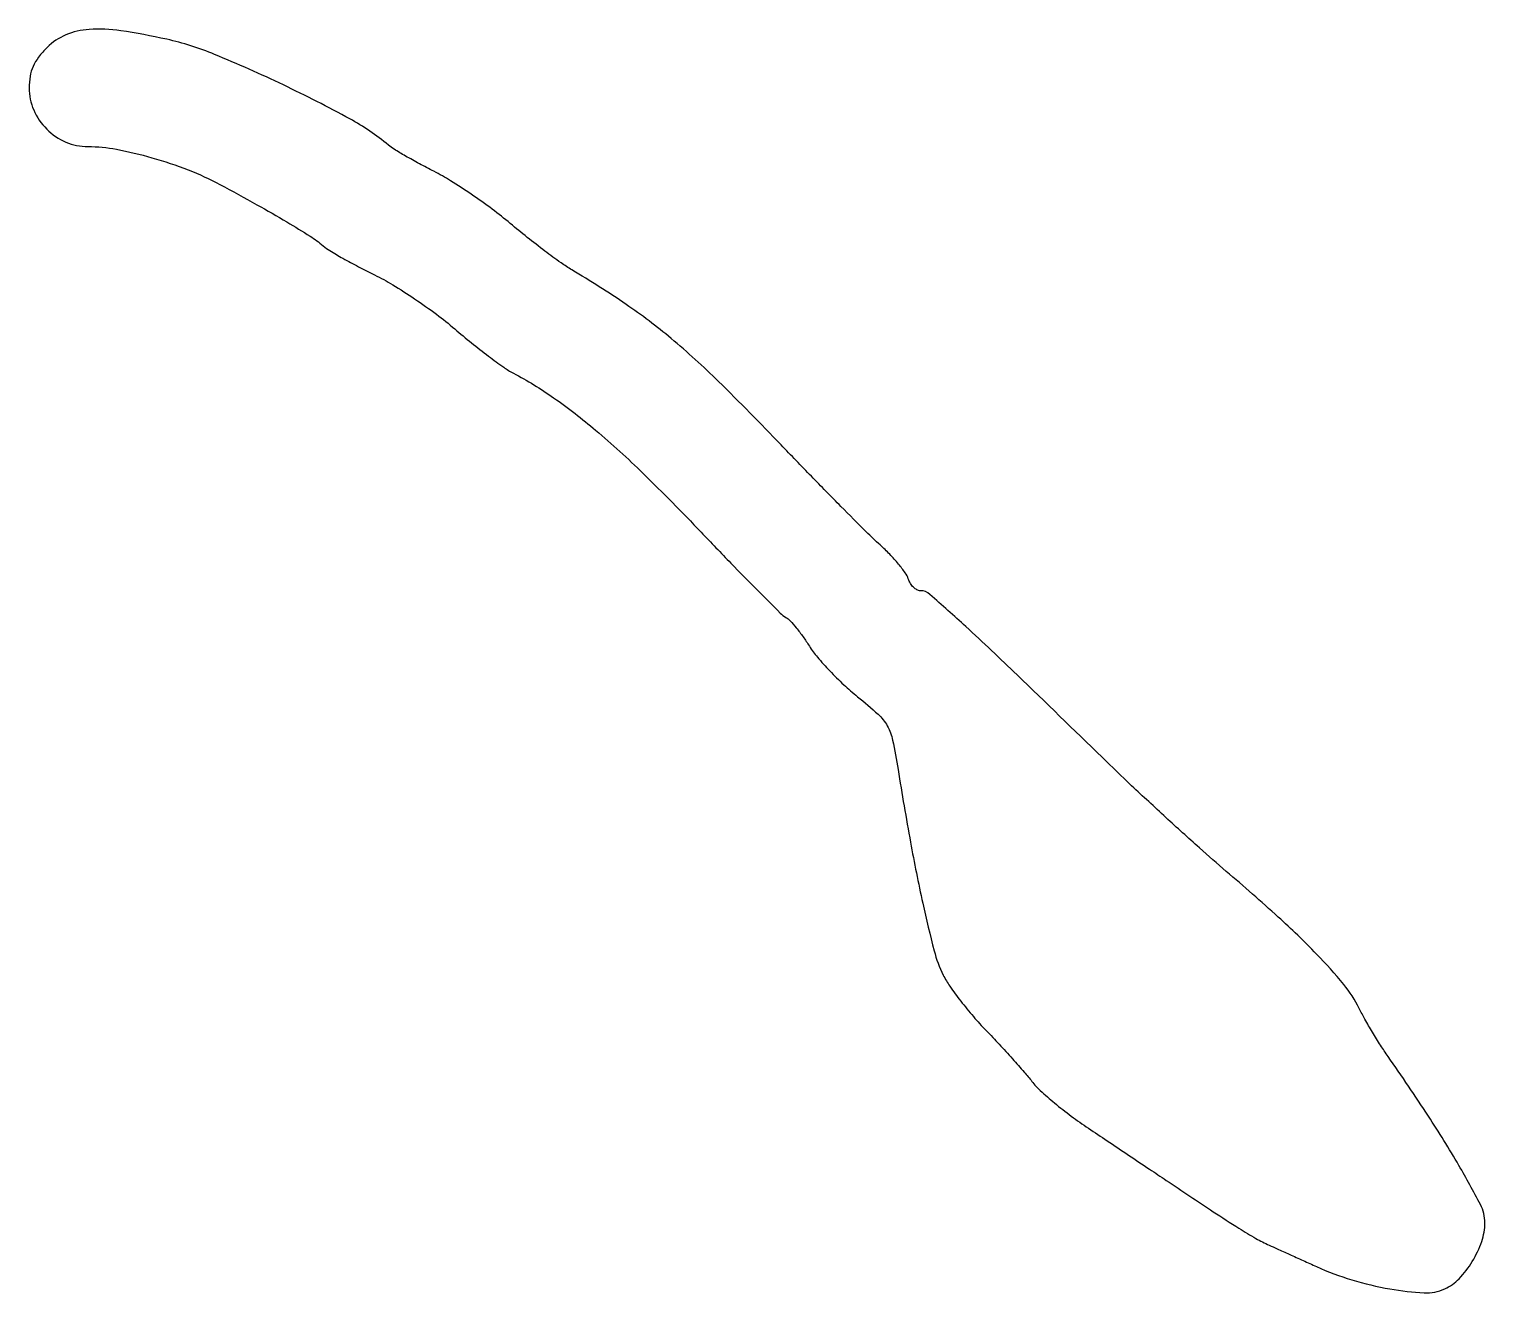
# Model space of a CAD drawing. Extents: x 0 to 236, y 0 to 205.
import ezdxf

# ---------------------------------------------------------------- set-up
doc = ezdxf.new("R2010")
doc.units = 0

msp = doc.modelspace()

# ---------------------------------------------------------------- linework, layer by layer
msp.add_lwpolyline([(2.923077, 202.076923, 0.03363), (1.5393, 200.493335, 0.058242), (0.65, 198.991346, 0.06168), (0.162529, 197.387234, 0.042981), (0, 195.5, 0.102638), (0.739863, 191.933724, 0.094729), (2.84787, 188.839283, 0.094598), (5.951609, 186.737455, 0.102007), (9.528732, 186, -0.046722), (14.164045, 185.565914, -0.023152), (19.916994, 184.200394, -0.022731), (25.806355, 182.217308, -0.030532), (30.920036, 179.864032, -0.003919), (36.9253, 176.581936, -0.006992), (41.80503, 173.774991, -0.007746), (45.553627, 171.469065, -0.033518), (47.658014, 169.921848, 0.038938), (48.760219, 169.129707, 0.007628), (50.868292, 167.894365, 0.008053), (53.376426, 166.528379, 0.007387), (56, 165.20286, -0.023042), (58.95596, 163.59135, -0.011937), (62.5, 161.324335, -0.011842), (66.03783, 158.816575, -0.017612), (69, 156.442956, 0.007925), (71.7086, 154.184996, 0.008064), (74.471875, 152.027384, 0.007888), (76.932297, 150.229571, 0.032725), (78.5, 149.26878, -0.03203), (85.029944, 145.279269, -0.022565), (91.842035, 140.018552, -0.017966), (99.555311, 132.994746, -0.008712), (108.925501, 123.5, 0.002229), (113.772496, 118.459493, 0.003282), (118.078685, 114.079056, 0.001541), (121.778131, 110.387728, 0.0612), (122.686777, 109.684021, -0.072447), (123.367228, 109.132232, -0.015322), (124.370777, 107.974432, -0.015741), (125.460642, 106.54681, -0.014365), (126.493697, 105.009985, 0.034949), (127.801763, 103.227074, 0.014702), (129.790788, 101.01448, 0.014462), (132.063833, 98.764787, 0.018265), (134.297793, 96.825963, -0.015379), (137.630883, 93.966776, -0.081155), (139.119893, 92.083718, -0.075101), (139.986379, 89.761959, -0.012103), (140.868016, 85, 0.005395), (142.886375, 73.217475, 0.008979), (144.871377, 63.344101, 0.009126), (146.718392, 55.616323, 0.053005), (148.187704, 51.698158, 0.035277), (149.265124, 49.881054, 0.013163), (151.018838, 47.486148, 0.012966), (153.073931, 44.967086, 0.015319), (155.149322, 42.698158, -0.005185), (157.258324, 40.484289, -0.004558), (159.414435, 38.130805, -0.004584), (161.321123, 35.971611, -0.013733), (162.569254, 34.449262, 0.042241), (163.925416, 32.975028, 0.012588), (166.231532, 30.962653, 0.012529), (168.946368, 28.823929, 0.013234), (171.716704, 26.86397, -0.000038), (174.739576, 24.842879, -0.000025), (178.225579, 22.511496, -0.000025), (181.623014, 20.23885, -0.000048), (184.349098, 18.414708, 0.001063), (191.967788, 13.339068, 0.005784), (196.132771, 10.645936, 0.010587), (198.879861, 8.994583, 0.025333), (201, 7.91917, -0.001115), (202.30443, 7.33509, -0.000332), (204.294425, 6.437115, -0.000333), (206.528527, 5.425414, -0.000359), (208.704425, 4.436437, 0.033728), (214.424255, 2.28419, 0.029931), (220.613487, 0.817929, 0.029645), (226.169614, 0.184582, 0.121024), (229.483017, 0.810308, 0.096322), (231.817994, 2.475785, 0.053209), (233.954354, 5.269479, 0.052646), (235.483582, 8.50654, 0.083921), (235.996262, 11.516862, 0.120269), (235.277546, 14.477522, 0.012347), (231.785848, 20.835299, 0.013449), (226.83178, 28.846766, 0.007162), (220.297719, 38.5, -0.010493), (219.091863, 40.307318, -0.006861), (217.774387, 42.438588, -0.006902), (216.547038, 44.55198, -0.013114), (215.628162, 46.290938, 0.057253), (213.117442, 50.171459, 0.020443), (208.714175, 55.096419, 0.016146), (202.496633, 61.102436, 0.007526), (194.075019, 68.5, -0.006184), (189.710675, 72.312948, -0.003098), (184.284239, 77.234375, -0.003075), (178.731823, 82.396414, -0.004541), (173.928911, 87, 0.001466), (160.171969, 100.34927, 0.006282), (151.848267, 108.17956, 0.004385), (146.040334, 113.414215, 0.183199), (144.495224, 114, -0.124184), (143.929576, 114.142689, -0.069808), (143.355194, 114.56465, -0.062716), (142.859375, 115.187224, -0.060058), (142.524688, 115.922214, 0.078298), (142.040657, 116.890369, 0.018357), (140.930806, 118.330485, 0.018477), (139.515788, 119.910839, 0.017221), (137.955425, 121.421306, -0.011913), (135.717952, 123.541696, -0.002068), (131.603486, 127.665226, -0.002247), (126.816169, 132.546624, -0.002011), (121.891497, 137.654357, 0.007674), (111.755949, 147.931127, 0.020144), (104.086364, 154.887691, 0.024289), (96.769536, 160.425045, 0.016781), (88, 165.993125, -0.021913), (86.224573, 167.146136, -0.006535), (83.61875, 169.057524, -0.006541), (80.745297, 171.283081, -0.007029), (78, 173.531165, 0.014745), (75.082146, 175.846273, 0.010464), (71.68239, 178.27496, 0.010576), (68.336056, 180.45891, 0.021971), (65.620903, 181.988876, -0.006159), (63.259605, 183.222771, -0.006975), (61.026253, 184.465549, -0.006415), (59.158666, 185.571303, -0.037816), (58.235296, 186.234696, 0.050128), (51.999409, 190.486487, 0.013182), (41.220699, 195.987367, 0.013541), (30.075696, 200.943687, 0.042998), (22.302595, 203.394455, 0.017772), (14.855573, 204.779907, 0.054122), (9.721236, 204.986716, 0.081641), (5.94729, 204.099878, 0.098233)], format="xyb", close=True)

doc.saveas('drawing.dxf')
